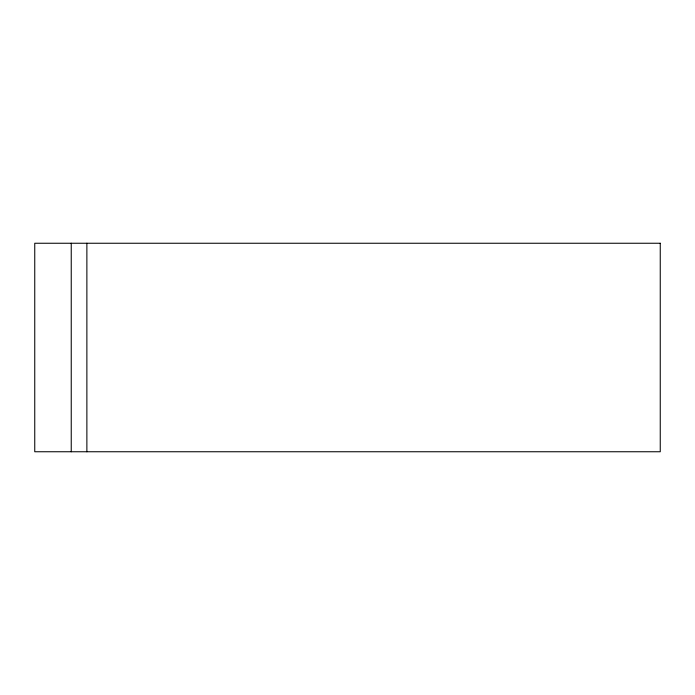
<?xml version="1.0" encoding="UTF-8"?>
<svg xmlns="http://www.w3.org/2000/svg" width="695" height="695" viewBox="0 0 695 695"><rect width="100%" height="100%" fill="white"/><g stroke="black" fill="none" stroke-linecap="round" stroke-linejoin="round"><path stroke-width="1.04" d="M86.875 243.25L86.875 451.75M71.237 243.25L71.237 451.75M660.25 243.25L34.75 243.25L34.75 451.75L660.25 451.75L660.25 243.25"/></g></svg>
